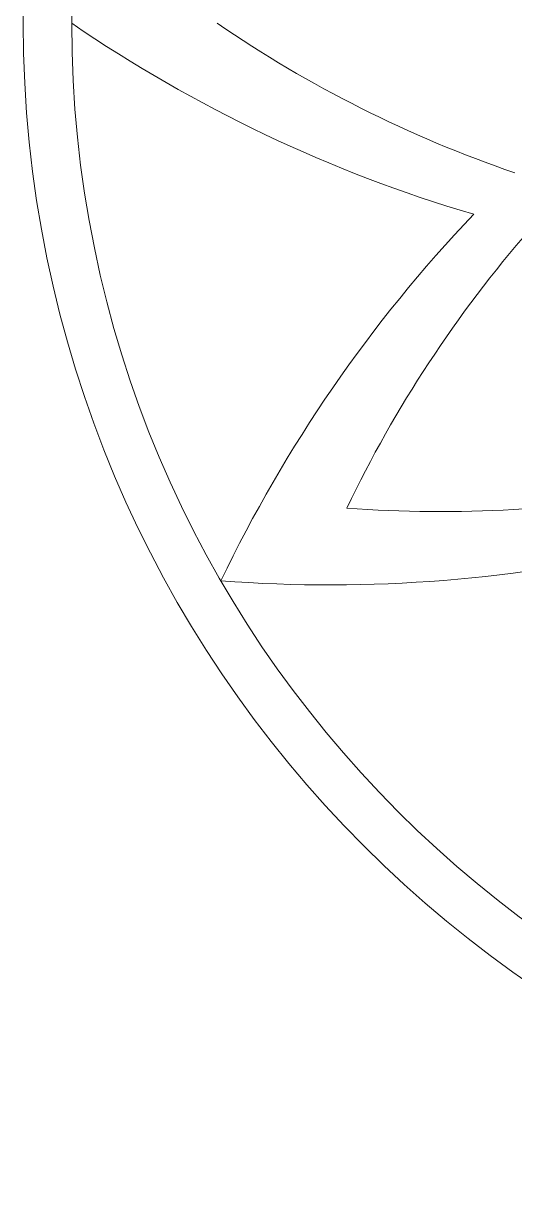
# Model space of a CAD drawing. Header units: centimetres. Extents: x -120 to 120, y -120 to 120.
# Drawn here: x -120 to -69.3, y -120 to 0 of the extents above; entities that cross this region are included whole.
import ezdxf
from ezdxf.lldxf.tags import DXFTag

# ---------------------------------------------------------------- set-up
doc = ezdxf.new("R2010")
doc.units = ezdxf.units.CM
doc.header["$MEASUREMENT"] = 0
doc.layers.add('layer 1', color=7, linetype='Continuous')
tags = doc.linetypes.add('New Line116', pattern=[0.2, 0.1, -0.1]).pattern_tags.tags
tags[6:7] = [DXFTag(74, 4), DXFTag(75, 0), DXFTag(340, '0'), DXFTag(46, 1.0), DXFTag(50, 0.0), DXFTag(44, 0.0), DXFTag(45, 0.0)]
tags[4:5] = [DXFTag(74, 4), DXFTag(75, 0), DXFTag(340, '0'), DXFTag(46, 1.0), DXFTag(50, 0.0), DXFTag(44, 0.0), DXFTag(45, 0.0)]
tags = doc.linetypes.add('New Line155', pattern=[0.2, 0.1, -0.1]).pattern_tags.tags
tags[6:7] = [DXFTag(74, 4), DXFTag(75, 0), DXFTag(340, '0'), DXFTag(46, 1.0), DXFTag(50, 0.0), DXFTag(44, 0.0), DXFTag(45, 0.0)]
tags[4:5] = [DXFTag(74, 4), DXFTag(75, 0), DXFTag(340, '0'), DXFTag(46, 1.0), DXFTag(50, 0.0), DXFTag(44, 0.0), DXFTag(45, 0.0)]
tags = doc.linetypes.add('New Line163', pattern=[0.2, 0.1, -0.1]).pattern_tags.tags
tags[6:7] = [DXFTag(74, 4), DXFTag(75, 0), DXFTag(340, '0'), DXFTag(46, 1.0), DXFTag(50, 0.0), DXFTag(44, 0.0), DXFTag(45, 0.0)]
tags[4:5] = [DXFTag(74, 4), DXFTag(75, 0), DXFTag(340, '0'), DXFTag(46, 1.0), DXFTag(50, 0.0), DXFTag(44, 0.0), DXFTag(45, 0.0)]
tags = doc.linetypes.add('New Line21', pattern=[0.2, 0.1, -0.1]).pattern_tags.tags
tags[6:7] = [DXFTag(74, 4), DXFTag(75, 0), DXFTag(340, '0'), DXFTag(46, 1.0), DXFTag(50, 0.0), DXFTag(44, 0.0), DXFTag(45, 0.0)]
tags[4:5] = [DXFTag(74, 4), DXFTag(75, 0), DXFTag(340, '0'), DXFTag(46, 1.0), DXFTag(50, 0.0), DXFTag(44, 0.0), DXFTag(45, 0.0)]
tags = doc.linetypes.add('New Line58', pattern=[0.2, 0.1, -0.1]).pattern_tags.tags
tags[6:7] = [DXFTag(74, 4), DXFTag(75, 0), DXFTag(340, '0'), DXFTag(46, 1.0), DXFTag(50, 0.0), DXFTag(44, 0.0), DXFTag(45, 0.0)]
tags[4:5] = [DXFTag(74, 4), DXFTag(75, 0), DXFTag(340, '0'), DXFTag(46, 1.0), DXFTag(50, 0.0), DXFTag(44, 0.0), DXFTag(45, 0.0)]
tags = doc.linetypes.add('New Line67', pattern=[0.2, 0.1, -0.1]).pattern_tags.tags
tags[6:7] = [DXFTag(74, 4), DXFTag(75, 0), DXFTag(340, '0'), DXFTag(46, 1.0), DXFTag(50, 0.0), DXFTag(44, 0.0), DXFTag(45, 0.0)]
tags[4:5] = [DXFTag(74, 4), DXFTag(75, 0), DXFTag(340, '0'), DXFTag(46, 1.0), DXFTag(50, 0.0), DXFTag(44, 0.0), DXFTag(45, 0.0)]

msp = doc.modelspace()

# ---------------------------------------------------------------- linework, layer by layer
at = {"layer": 'layer 1', "color": 242, "lineweight": 9}
for major_axis, ratio in [((120.00001, 0), 0.999999917), ((115.00001, 0), 0.999999913)]:
    msp.add_ellipse((0, 0), major_axis=major_axis, ratio=ratio, dxfattribs=at)
at = {"layer": 'layer 1', "color": 242, "linetype": 'New Line67', "lineweight": 9}
msp.add_open_spline([(-73.51131, -19.69721), (-88.31687, -15.3395), (-102.32296, -8.67185), (-114.99955, -0.00026)], degree=3, dxfattribs=at)
at = {"layer": 'layer 1', "color": 242, "linetype": 'New Line163', "lineweight": 9}
msp.add_open_spline([(-69.27178, -15.42467), (-80.17455, -11.68627), (-90.51503, -6.48828), (-99.99961, -0.00022)], degree=3, dxfattribs=at)
at = {"layer": 'layer 1', "color": 242, "linetype": 'New Line21', "lineweight": 9}
msp.add_open_spline([(-99.59294, -57.49981), (-92.95044, -43.65146), (-84.1545, -30.87387), (-73.5112, -19.69708)], degree=3, dxfattribs=at)
at = {"layer": 'layer 1', "color": 242, "linetype": 'New Line116', "lineweight": 9}
msp.add_open_spline([(-86.60256, -49.99982), (-81.63262, -39.63846), (-75.27635, -29.9664), (-67.70329, -21.27731)], degree=3, dxfattribs=at)
at = {"layer": 'layer 1', "color": 242, "linetype": 'New Line155', "lineweight": 9}
msp.add_open_spline([(-52.27869, -47.99401), (-63.59001, -50.20785), (-75.14416, -50.87647), (-86.60212, -49.99995)], degree=3, dxfattribs=at)
at = {"layer": 'layer 1', "color": 242, "linetype": 'New Line58', "lineweight": 9}
msp.add_open_spline([(-53.814, -53.81388), (-68.81486, -57.4428), (-84.27836, -58.67147), (-99.59244, -57.49995)], degree=3, dxfattribs=at)

doc.saveas('drawing.dxf')
